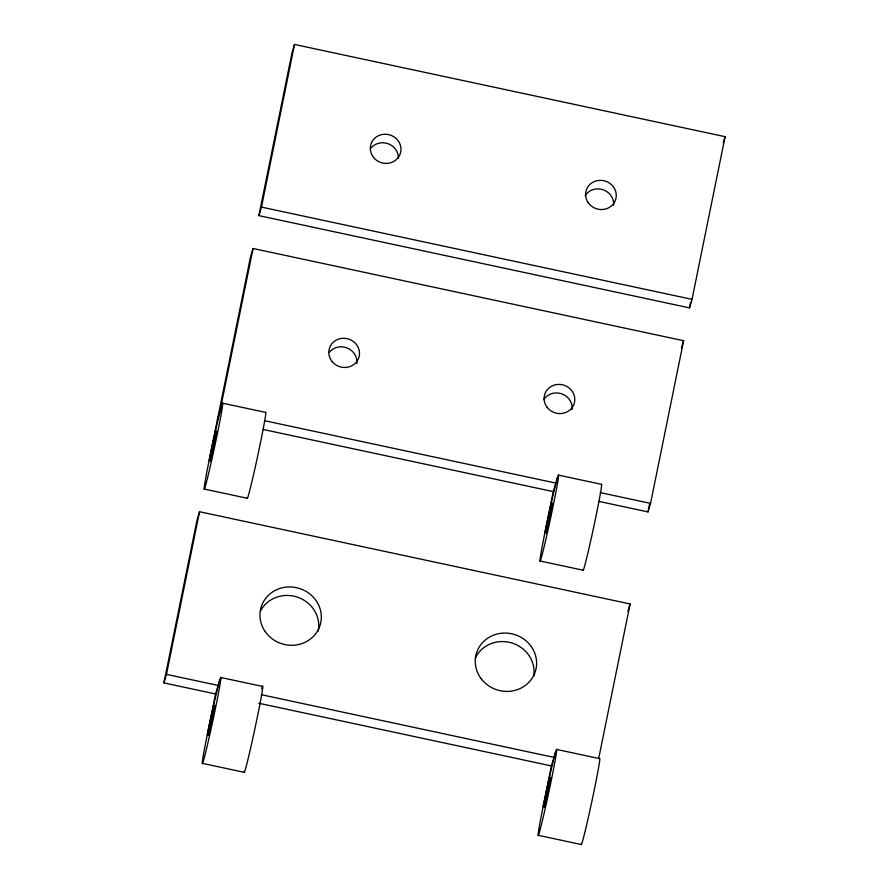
<?xml version="1.0" encoding="UTF-8"?>
<svg xmlns="http://www.w3.org/2000/svg" width="889" height="889" viewBox="0 0 889 889"><rect width="100%" height="100%" fill="white"/><g stroke="black" fill="none" stroke-linecap="round" stroke-linejoin="round"><path stroke-width="1.33" d="M219.861 679.763L215.571 693.976L163.898 682.908L196.969 520.254L199.536 511.731L630.112 603.964L598.697 758.484M209.148 460.335A44.05 1.289 -77.9 0 1 222.739 403.795A44.05 1.289 -77.9 0 1 208.426 474.226A44.05 1.289 -77.9 0 1 209.148 460.335L250.476 257.021L253.054 248.487L683.619 340.731L650.559 503.385L647.981 511.908L598.964 501.407M258.888 215.627L291.959 52.984L294.526 44.45L725.102 136.684L692.031 299.337L689.464 307.872L258.888 215.627L261.466 207.104L294.526 44.45M163.898 682.908L166.476 674.384L199.536 511.731M219.983 411.14L253.054 248.487M207.304 734.636A44.05 1.289 -77.9 0 1 220.894 678.096A44.05 1.289 -77.9 0 1 206.581 748.527A44.05 1.289 -77.9 0 1 207.304 734.636L215.571 693.976M544.99 532.278A44.05 1.289 -77.9 0 1 558.592 475.737A44.05 1.289 -77.9 0 1 544.268 546.168A44.05 1.289 -77.9 0 1 544.99 532.278L553.258 491.617L557.547 477.404M543.146 806.59A44.05 1.289 -77.9 0 1 556.747 750.049A44.05 1.289 -77.9 0 1 542.423 820.48A44.05 1.289 -77.9 0 1 543.146 806.59L551.413 765.918L555.703 751.705M647.981 511.908L649.637 503.774M689.464 307.872L690.564 302.449M217.416 419.675L221.705 405.462M723.257 142.785L725.102 136.684M681.419 348.043L683.619 340.731M627.901 611.276L630.112 603.964M261.466 207.104L692.031 299.337M222.528 403.162L265.589 412.385A44.05 1.289 -77.9 0 1 257.299 457.768A44.05 1.289 -77.9 0 1 247.186 497.662M558.381 475.104L601.431 484.327A44.05 1.289 -77.9 0 1 593.141 529.711A44.05 1.289 -77.9 0 1 583.04 569.616M264.4 420.653L555.836 483.094M600.208 492.595L650.559 503.385M263.177 429.476L553.258 491.617M204.337 489.072L247.398 498.296M540.19 561.026L583.24 570.249M220.694 677.462L262.533 686.43M556.536 749.416L599.586 758.639A44.05 1.289 -77.9 0 1 591.296 804.023A44.05 1.289 -77.9 0 1 581.195 843.917M166.476 674.384L218.138 685.452M261.344 694.698L553.991 757.395M258.766 703.232L551.413 765.918M202.503 763.384L244.342 772.341M538.345 835.327L581.395 844.55M543.701 399.628A15.413 14.513 16.8 0 1 561.704 393.838A15.413 14.513 16.8 0 1 572.138 409.507M329.286 352.3A15.413 14.513 16.8 0 1 347.266 348.032A15.413 14.513 16.8 0 1 356.822 363.59M370.769 148.252A15.413 14.513 16.8 0 1 388.115 143.751A15.413 14.513 16.8 0 1 398.405 158.286M585.173 195.58A15.413 14.513 16.8 0 1 603.187 189.79A15.413 14.513 16.8 0 1 613.61 205.459M475.315 658.016A30.837 29.037 16.8 0 1 512.064 643.058A30.837 29.037 16.8 0 1 533.678 676.273M260.455 611.043A30.837 29.037 16.8 0 1 297.748 597.264A30.837 29.037 16.8 0 1 318.218 631.101M261.699 688.719A44.05 1.289 -77.9 0 1 255.443 726.18A44.05 1.289 -77.9 0 1 244.131 771.708M208.482 734.003L208.415 735.459L214.782 705.388L208.482 734.003M546.179 531.644L546.102 533.1L552.469 503.03L546.179 531.644M544.335 805.956L544.257 807.401L550.624 777.33L544.335 805.956M210.371 459.446L210.226 461.191L216.649 431.054L210.371 459.446M546.746 406.773A15.413 14.513 16.8 0 0 573.249 405.795A15.413 14.513 16.8 0 0 558.336 384.415A15.413 14.513 16.8 0 0 546.746 406.773M332.119 361.534A15.413 14.513 16.8 0 0 358.423 358.723A15.413 14.513 16.8 0 0 341.954 338.376A15.413 14.513 16.8 0 0 332.119 361.534M373.602 157.486A15.413 14.513 16.8 0 0 399.894 154.686A15.413 14.513 16.8 0 0 383.426 134.328A15.413 14.513 16.8 0 0 373.602 157.486M588.229 202.736A15.413 14.513 16.8 0 0 614.732 201.759A15.413 14.513 16.8 0 0 599.819 180.367A15.413 14.513 16.8 0 0 588.229 202.736M265.244 631.679A30.837 29.037 16.8 0 0 318.262 629.712A30.837 29.037 16.8 0 0 288.436 586.951A30.837 29.037 16.8 0 0 265.244 631.679M481.116 678.607A30.837 29.037 16.8 0 0 533.978 674.973A30.837 29.037 16.8 0 0 502.707 633.124A30.837 29.037 16.8 0 0 481.116 678.607"/></g></svg>
